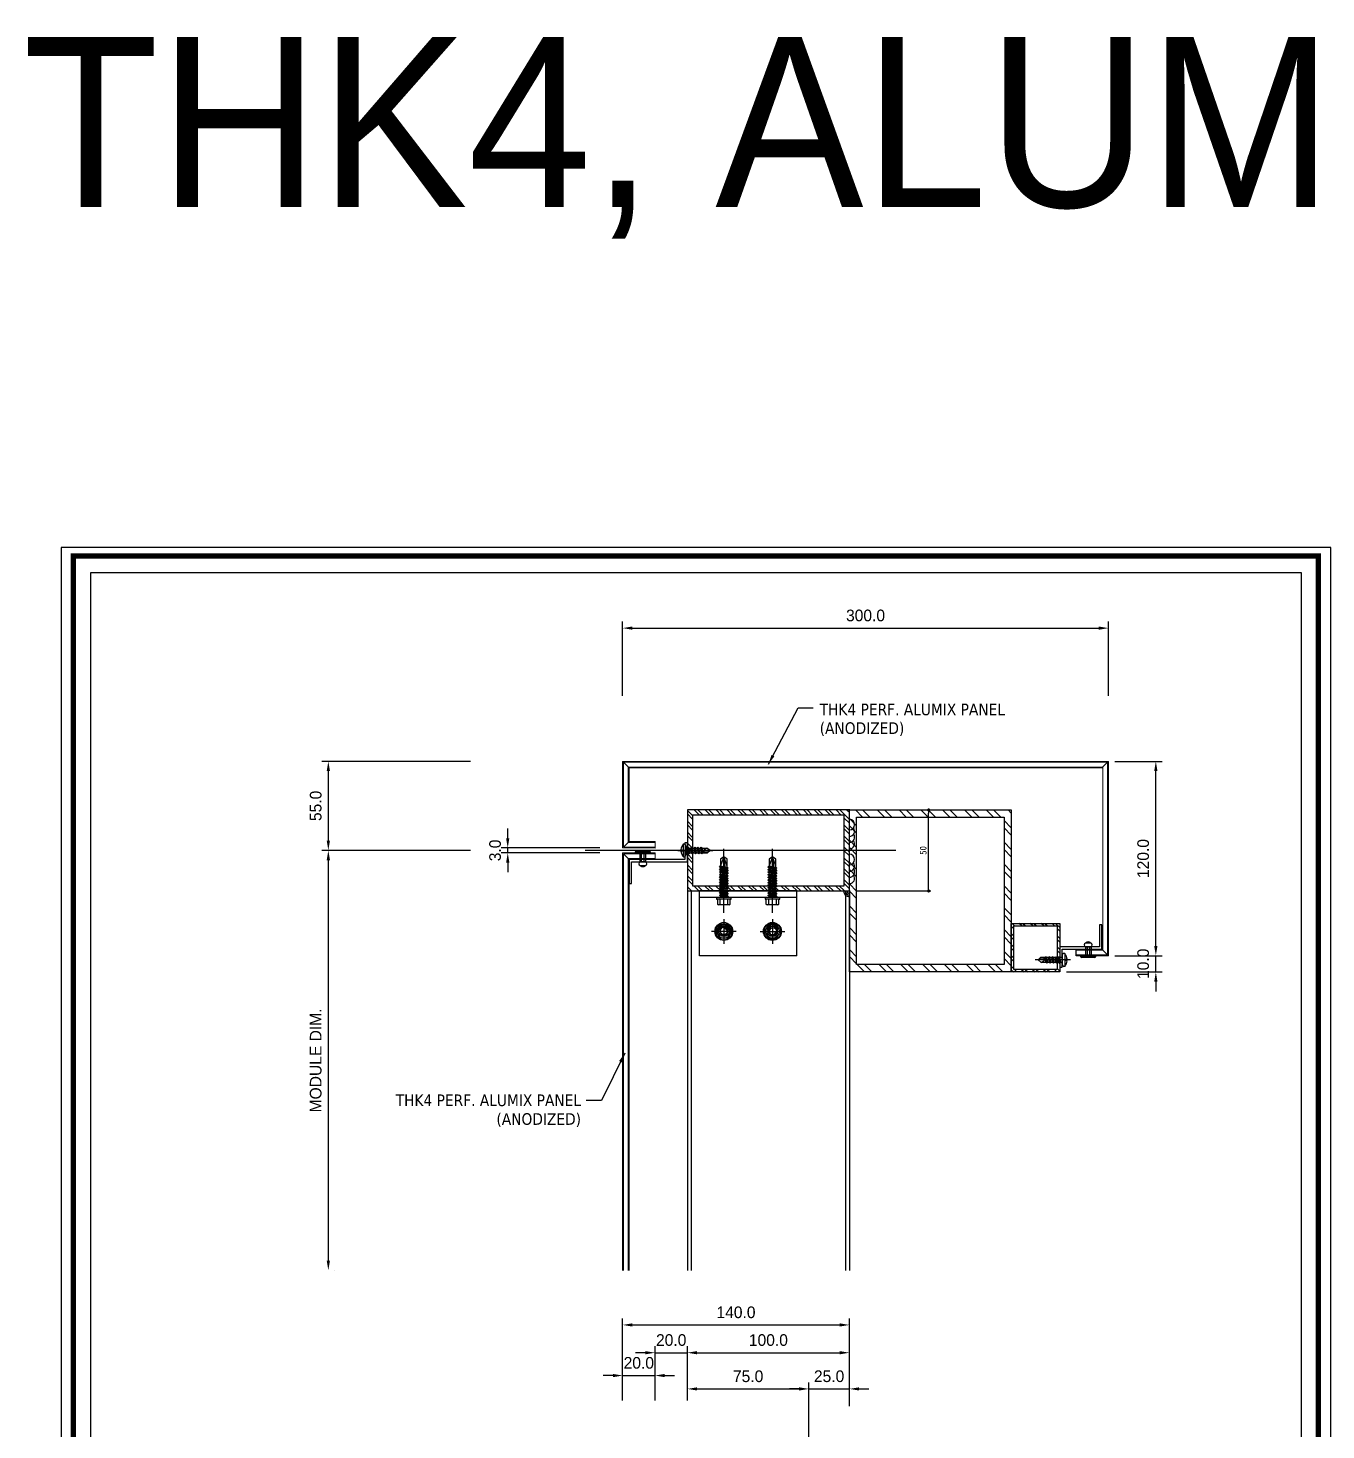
# Model space of a CAD drawing. Header units: millimetres. Extents: x 7297 to 60227, y -7497 to 19324.
# Drawn here: x 11180 to 11981, y 13832 to 14697 of the extents above; entities that cross this region are included whole.
import ezdxf
from ezdxf.enums import TextEntityAlignment as Align

# ---------------------------------------------------------------- set-up
doc = ezdxf.new("R2010")
doc.units = ezdxf.units.MM
for name, color, linetype in [('NS_AL_MOLD', 7, 'Continuous'), ('NS_BRACKET_NUTS', 1, 'Continuous'), ('NS_COL_GREEN', 3, 'Continuous'), ('NS_COL_RED', 1, 'Continuous'), ('NS_COL_WHITE', 7, 'Continuous'), ('NS_COL_YELLOW', 2, 'Continuous'), ('NS_DIM', 1, 'Continuous'), ('NS_FORM', 7, 'Continuous'), ('NS_FRAME', 253, 'Continuous'), ('NS_PIPE_FRAME', 2, 'Continuous'), ('NS_RIVET_SCREW', 1, 'Continuous'), ('NS_TEXT', 2, 'Continuous'), ('NS_TEXT_TITLE', 141, 'Continuous'), ('NS_WELD', 1, 'Continuous')]:
    doc.layers.add(name, color=color, linetype=linetype)
doc.layers.add('NS_AL_PANEL', color=32, linetype='Continuous', lineweight=9)
doc.styles.add('Expo M', font='Expo M.ttf')
doc.styles.add('HY울릉도M', font='')
doc.styles.add('돋움체', font='')
doc.styles.get('HY울릉도M').set_extended_font_data('HY울릉도M')
doc.styles.get('돋움체').set_extended_font_data('DotumChe')
doc.dimstyles.new('K-D60', dxfattribs={"dimscale": 60, "dimtxt": 3.2, "dimasz": 1.5, "dimexe": 1, "dimexo": 3, "dimgap": 1, "dimtad": 1, "dimdec": 0, "dimzin": 12, "dimdsep": 46, "dimtxsty": '돋움체', "dimblk": 'DOT', "dimcen": 0, "dimdle": 1.5, "dimclrd": 150, "dimclre": 150, "dimclrt": 2, "dimadec": 4, "dimazin": 3, "dimtm": 1e-09, "dimtfac": 1, "dimtdec": 0, "dimtix": 1, "dimtmove": 2, "dimatfit": 0, "dimldrblk": 'DOT', "dimfxl": 1, "dimtolj": 1, "dimtzin": 1, "dimarcsym": 0})
doc.dimstyles.new('N-SPACE', dxfattribs={"dimscale": 4, "dimtxt": 1.8, "dimasz": 1.5, "dimexe": 1, "dimexo": 1, "dimgap": 1, "dimtad": 1, "dimtoh": 1, "dimdec": 1, "dimzin": 1, "dimdsep": 46, "dimtxsty": 'Expo M', "dimcen": 2, "dimclrd": 1, "dimclre": 1, "dimclrt": 2, "dimadec": 1, "dimazin": 0, "dimtfac": 1, "dimtdec": 1, "dimtix": 1, "dimtmove": 1, "dimatfit": 3, "dimfxl": 1, "dimtolj": 1, "dimtzin": 1, "dimarcsym": 0})

# ---------------------------------------------------------------- blocks, each defined once
blk = doc.blocks.new('*D1023')
at = {"layer": 'Defpoints', "color": 0, "ltscale": 20, "transparency": 16777216}
for p in [(11566.92, 13865.15), (11546.92, 13845.74), (11566.92, 13845.74)]:
    blk.add_point(p, dxfattribs=at)
at = {"layer": 'NS_DIM', "color": 1, "lineweight": -2, "ltscale": 20, "transparency": 16777216}
for p, q in [((11546.92, 13849.74), (11546.92, 13869.15)), ((11566.92, 13849.74), (11566.92, 13869.15)), ((11540.92, 13865.15), (11534.92, 13865.15)), ((11546.92, 13865.15), (11566.92, 13865.15)), ((11572.92, 13865.15), (11578.92, 13865.15))]:
    blk.add_line(p, q, dxfattribs=at)
at = {"layer": 'NS_DIM', "color": 1, "ltscale": 20, "transparency": 16777216}
for points in [[(11540.92, 13866.15), (11540.92, 13864.15), (11546.92, 13865.15)], [(11572.92, 13866.15), (11572.92, 13864.15), (11566.92, 13865.15)]]:
    blk.add_solid(points, dxfattribs=at)
at = {"layer": 'NS_DIM', "color": 2, "ltscale": 20, "transparency": 16777216, "insert": (11556.92, 13872.94), "char_height": 7.2, "attachment_point": 5, "style": 'Expo M'}
blk.add_mtext('\\A1;20.0', dxfattribs=at)
blk = doc.blocks.new('*D1022')
at = {"layer": 'Defpoints', "color": 0, "ltscale": 20, "transparency": 16777216}
for p in [(11586.92, 13879.23), (11566.92, 13845.74), (11586.92, 13845.74)]:
    blk.add_point(p, dxfattribs=at)
at = {"layer": 'NS_DIM', "color": 1, "lineweight": -2, "ltscale": 20, "transparency": 16777216}
for p, q in [((11560.92, 13879.23), (11554.92, 13879.23)), ((11566.92, 13849.74), (11566.92, 13883.23)), ((11566.92, 13879.23), (11586.92, 13879.23)), ((11586.92, 13849.74), (11586.92, 13883.23)), ((11592.92, 13879.23), (11598.92, 13879.23))]:
    blk.add_line(p, q, dxfattribs=at)
at = {"layer": 'NS_DIM', "color": 1, "ltscale": 20, "transparency": 16777216}
for points in [[(11560.92, 13880.23), (11560.92, 13878.23), (11566.92, 13879.23)], [(11592.92, 13880.23), (11592.92, 13878.23), (11586.92, 13879.23)]]:
    blk.add_solid(points, dxfattribs=at)
at = {"layer": 'NS_DIM', "color": 2, "ltscale": 20, "transparency": 16777216, "insert": (11576.92, 13887.02), "char_height": 7.2, "attachment_point": 5, "style": 'Expo M'}
blk.add_mtext('\\A1;20.0', dxfattribs=at)
blk = doc.blocks.new('*D1021')
at = {"layer": 'Defpoints', "color": 0, "ltscale": 20, "transparency": 16777216}
for p in [(11686.92, 13879.23), (11586.92, 13845.74), (11686.92, 13845.74)]:
    blk.add_point(p, dxfattribs=at)
at = {"layer": 'NS_DIM', "color": 1, "lineweight": -2, "ltscale": 20, "transparency": 16777216}
for p, q in [((11586.92, 13849.74), (11586.92, 13883.23)), ((11592.92, 13879.23), (11680.92, 13879.23)), ((11686.92, 13849.74), (11686.92, 13883.23))]:
    blk.add_line(p, q, dxfattribs=at)
at = {"layer": 'NS_DIM', "color": 1, "ltscale": 20, "transparency": 16777216}
for points in [[(11592.92, 13880.23), (11592.92, 13878.23), (11586.92, 13879.23)], [(11680.92, 13880.23), (11680.92, 13878.23), (11686.92, 13879.23)]]:
    blk.add_solid(points, dxfattribs=at)
at = {"layer": 'NS_DIM', "color": 2, "ltscale": 20, "transparency": 16777216, "insert": (11636.92, 13887.01), "char_height": 7.2, "attachment_point": 5, "style": 'Expo M'}
blk.add_mtext('\\A1;100.0', dxfattribs=at)
blk = doc.blocks.new('*D1020')
at = {"layer": 'Defpoints', "color": 0, "ltscale": 20, "transparency": 16777216}
for p in [(11686.92, 13896.38), (11546.92, 13845.74), (11686.92, 13842.19)]:
    blk.add_point(p, dxfattribs=at)
at = {"layer": 'NS_DIM', "color": 1, "lineweight": -2, "ltscale": 20, "transparency": 16777216}
for p, q in [((11546.92, 13849.74), (11546.92, 13900.38)), ((11552.92, 13896.38), (11680.92, 13896.38)), ((11686.92, 13846.19), (11686.92, 13900.38))]:
    blk.add_line(p, q, dxfattribs=at)
at = {"layer": 'NS_DIM', "color": 1, "ltscale": 20, "transparency": 16777216}
for points in [[(11552.92, 13897.38), (11552.92, 13895.38), (11546.92, 13896.38)], [(11680.92, 13897.38), (11680.92, 13895.38), (11686.92, 13896.38)]]:
    blk.add_solid(points, dxfattribs=at)
at = {"layer": 'NS_DIM', "color": 2, "ltscale": 20, "transparency": 16777216, "insert": (11616.92, 13904.16), "char_height": 7.2, "attachment_point": 5, "style": 'Expo M'}
blk.add_mtext('\\A1;140.0', dxfattribs=at)
blk = doc.blocks.new('*D1019')
at = {"layer": 'Defpoints', "color": 0, "ltscale": 20, "transparency": 16777216}
for p in [(11586.92, 13849.15), (11661.92, 13856.89), (11661.92, 13736.33)]:
    blk.add_point(p, dxfattribs=at)
at = {"layer": 'NS_DIM', "color": 1, "lineweight": -2, "ltscale": 20, "transparency": 16777216}
for p, q in [((11586.92, 13853.15), (11586.92, 13860.89)), ((11661.92, 13740.33), (11661.92, 13860.89)), ((11592.92, 13856.89), (11655.92, 13856.89))]:
    blk.add_line(p, q, dxfattribs=at)
at = {"layer": 'NS_DIM', "color": 1, "ltscale": 20, "transparency": 16777216}
for points in [[(11592.92, 13857.89), (11592.92, 13855.89), (11586.92, 13856.89)], [(11655.92, 13857.89), (11655.92, 13855.89), (11661.92, 13856.89)]]:
    blk.add_solid(points, dxfattribs=at)
at = {"layer": 'NS_DIM', "color": 2, "ltscale": 20, "transparency": 16777216, "insert": (11624.42, 13864.67), "char_height": 7.2, "attachment_point": 5, "style": 'Expo M'}
blk.add_mtext('\\A1;75.0', dxfattribs=at)
blk = doc.blocks.new('*D1018')
at = {"layer": 'Defpoints', "color": 0, "ltscale": 20, "transparency": 16777216}
for p in [(11686.92, 13856.89), (11686.92, 13849.15), (11661.92, 13736.33)]:
    blk.add_point(p, dxfattribs=at)
at = {"layer": 'NS_DIM', "color": 1, "lineweight": -2, "ltscale": 20, "transparency": 16777216}
for p, q in [((11661.92, 13740.33), (11661.92, 13860.89)), ((11686.92, 13853.15), (11686.92, 13860.89)), ((11655.92, 13856.89), (11649.92, 13856.89)), ((11661.92, 13856.89), (11686.92, 13856.89)), ((11692.92, 13856.89), (11698.92, 13856.89))]:
    blk.add_line(p, q, dxfattribs=at)
at = {"layer": 'NS_DIM', "color": 1, "ltscale": 20, "transparency": 16777216}
for points in [[(11655.92, 13857.89), (11655.92, 13855.89), (11661.92, 13856.89)], [(11692.92, 13857.89), (11692.92, 13855.89), (11686.92, 13856.89)]]:
    blk.add_solid(points, dxfattribs=at)
at = {"layer": 'NS_DIM', "color": 2, "ltscale": 20, "transparency": 16777216, "insert": (11674.42, 13864.68), "char_height": 7.2, "attachment_point": 5, "style": 'Expo M'}
blk.add_mtext('\\A1;25.0', dxfattribs=at)
blk = doc.blocks.new('*D135')
at = {"layer": 'NS_DIM', "color": 1, "lineweight": -2, "ltscale": 20, "transparency": 16777216}
for p, q in [((11475.98, 14196.87), (11475.98, 14202.87)), ((11532.92, 14190.87), (11471.98, 14190.87)), ((11532.92, 14187.84), (11471.98, 14187.84)), ((11475.98, 14187.84), (11475.98, 14190.87)), ((11475.98, 14181.84), (11475.98, 14175.84))]:
    blk.add_line(p, q, dxfattribs=at)
at = {"layer": 'NS_DIM', "color": 1, "ltscale": 20, "transparency": 16777216}
for points in [[(11474.98, 14196.87), (11476.98, 14196.87), (11475.98, 14190.87)], [(11474.98, 14181.84), (11476.98, 14181.84), (11475.98, 14187.84)]]:
    blk.add_solid(points, dxfattribs=at)
at = {"layer": 'NS_DIM', "color": 2, "ltscale": 20, "transparency": 16777216, "insert": (11468.2, 14189.35), "char_height": 7.2, "attachment_point": 5, "rotation": 90, "style": 'Expo M'}
blk.add_mtext('\\A1;3.0', dxfattribs=at)
blk = doc.blocks.new('*D1015')
at = {"layer": 'Defpoints', "color": 0, "ltscale": 2, "transparency": 16777216}
for p in [(11365.2, 14189.34), (11448.94, 14189.34, 0), (11365.2, 13930.05, 0)]:
    blk.add_point(p, dxfattribs=at)
at = {"layer": 'NS_DIM', "color": 1, "lineweight": -2, "ltscale": 2, "transparency": 16777216}
for p, q in [((11444.94, 14189.34), (11361.2, 14189.34)), ((11365.2, 13936.05), (11365.2, 14183.34)), ((11369.2, 13930.05), (11369.2, 13930.05))]:
    blk.add_line(p, q, dxfattribs=at)
at = {"layer": 'NS_DIM', "color": 1, "ltscale": 2, "transparency": 16777216}
for points in [[(11364.2, 14183.34), (11366.2, 14183.34), (11365.2, 14189.34)], [(11364.2, 13936.05), (11366.2, 13936.05), (11365.2, 13930.05)]]:
    blk.add_solid(points, dxfattribs=at)
at = {"layer": 'NS_DIM', "color": 2, "ltscale": 2, "transparency": 16777216, "insert": (11357.42, 14059.69), "char_height": 7.2, "attachment_point": 5, "rotation": 90, "style": 'Expo M'}
blk.add_mtext('\\A1;MODULE DIM.', dxfattribs=at)
blk = doc.blocks.new('HEXA-5.5X30')
for p, q in [((-9.61, 0), (29.99, 0)), ((-4.5, -3.25), (-4.5, 3.25)), ((0, -2), (0.68, 2)), ((0.43, -2.75), (1.11, 2.75)), ((0.68, 2), (0.5, 2)), ((0.68, 2), (1.11, 2.75)), ((1.11, 2.75), (1.83, 2)), ((1.83, 2), (1.16, -2)), ((1.6, -2), (2.28, 2)), ((1.83, 2), (2.28, 2)), ((2.03, -2.75), (2.71, 2.75)), ((2.28, 2), (2.71, 2.75)), ((2.71, 2.75), (3.43, 2)), ((3.43, 2), (2.76, -2)), ((3.2, -2), (3.88, 2)), ((3.43, 2), (3.88, 2)), ((3.63, -2.75), (4.31, 2.75)), ((3.88, 2), (4.31, 2.75)), ((4.31, 2.75), (5.03, 2)), ((5.03, 2), (4.36, -2)), ((4.8, -2), (5.48, 2)), ((5.03, 2), (5.48, 2)), ((5.23, -2.75), (5.91, 2.75)), ((5.48, 2), (5.91, 2.75)), ((5.91, 2.75), (6.63, 2)), ((6.63, 2), (5.96, -2)), ((6.4, -2), (7.08, 2)), ((6.63, 2), (7.08, 2)), ((6.83, -2.75), (7.51, 2.75)), ((7.08, 2), (7.51, 2.75)), ((7.51, 2.75), (8.23, 2)), ((8.23, 2), (7.56, -2)), ((8, -2), (8.68, 2)), ((8.23, 2), (8.68, 2)), ((8.43, -2.75), (9.11, 2.75)), ((8.68, 2), (9.11, 2.75)), ((9.11, 2.75), (9.83, 2)), ((9.83, 2), (9.16, -2)), ((9.6, -2), (10.28, 2)), ((9.83, 2), (10.28, 2)), ((10.03, -2.75), (10.71, 2.75)), ((10.28, 2), (10.71, 2.75)), ((10.71, 2.75), (11.43, 2)), ((11.43, 2), (10.76, -2)), ((11.2, -2), (11.88, 2)), ((11.43, 2), (11.88, 2)), ((11.63, -2.75), (12.31, 2.75)), ((11.88, 2), (12.31, 2.75)), ((12.31, 2.75), (13.03, 2)), ((13.03, 2), (12.36, -2)), ((13.03, 2), (13.48, 2)), ((13.23, -2.75), (13.91, 2.75)), ((14.63, 2), (15.08, 2)), ((14.83, -2.75), (15.51, 2.75)), ((16.23, 2), (16.68, 2)), ((16.43, -2.75), (17.11, 2.75)), ((17.83, 2), (18.28, 2)), ((18.03, -2.75), (18.71, 2.75)), ((25, 0), (18.97, -0.71)), ((19.39, -2.01), (25, 0)), ((25, 0), (19.43, 2)), ((0.43, -2.75), (0, -2)), ((1.16, -2), (0.43, -2.75)), ((1.16, -2), (1.6, -2)), ((2.03, -2.75), (1.6, -2)), ((2.76, -2), (2.03, -2.75)), ((2.76, -2), (3.2, -2)), ((3.63, -2.75), (3.2, -2)), ((4.36, -2), (3.63, -2.75)), ((4.36, -2), (4.8, -2)), ((5.23, -2.75), (4.8, -2)), ((5.96, -2), (5.23, -2.75)), ((5.96, -2), (6.4, -2)), ((6.83, -2.75), (6.4, -2)), ((7.56, -2), (6.83, -2.75)), ((7.56, -2), (8, -2)), ((8.43, -2.75), (8, -2)), ((9.16, -2), (8.43, -2.75)), ((9.16, -2), (9.6, -2)), ((10.03, -2.75), (9.6, -2)), ((10.76, -2), (10.03, -2.75)), ((10.76, -2), (11.2, -2)), ((11.63, -2.75), (11.2, -2)), ((12.36, -2), (11.63, -2.75)), ((12.36, -2), (12.8, -2)), ((13.96, -2), (14.4, -2)), ((15.56, -2), (16, -2)), ((17.16, -2), (17.6, -2))]:
    blk.add_line(p, q)
for points in [[(-4.14, -2.5, 0.476693), (-4.14, -4), (-1, -4), (-1, 4), (-4.14, 4, 0.476693), (-4.14, 2.5)], [(-1, 2.5), (-4.14, 2.5, 0.136257), (-4.14, -2.5), (-1, -2.5)]]:
    blk.add_lwpolyline(points, format="xyb")
for points in [[(-1, -4), (-1, -4.5), (0, -4.5), (0, 4.5), (-1, 4.5), (-1, 4)], [(18.75, -2), (23.56, -2.1), (25, 0), (23.56, 2.1), (19.43, 2)]]:
    blk.add_lwpolyline(points)
for points in [[(13.91, 2.75), (14.63, 2), (13.96, -2), (13.23, -2.75), (12.8, -2), (13.48, 2)], [(15.51, 2.75), (16.23, 2), (15.56, -2), (14.83, -2.75), (14.4, -2), (15.08, 2)], [(17.11, 2.75), (17.83, 2), (17.16, -2), (16.43, -2.75), (16, -2), (16.68, 2)], [(18.71, 2.75), (19.43, 2), (18.76, -2), (18.03, -2.75), (17.6, -2), (18.28, 2)]]:
    blk.add_lwpolyline(points, close=True)
blk.add_arc((0.5, 2.5), 0.5, 180, 270)
blk = doc.blocks.new('M10-H')
for p, q in [((-15.5, 0), (15.5, 0)), ((0, 15.5), (0, -15.5))]:
    blk.add_line(p, q)
blk.add_lwpolyline([(-4.9, 8.5), (-9.8, 0), (-4.9, -8.5), (4.9, -8.5), (9.8, 0), (4.9, 8.5), (-4.9, 8.5)])
for radius in [10.5, 8.5, 5]:
    blk.add_circle((0, 0), radius)
blk.add_arc((0, 0), 4, 90, 0)
blk = doc.blocks.new('_Dot')
at = {"linetype": 'ByBlock', "lineweight": -2}
blk.add_line((-0.5, 0), (-1, 0), dxfattribs=at)
at = {"linetype": 'ByBlock', "const_width": 0.5}
blk.add_lwpolyline([(-0.25, 0, 1), (0.25, 0, 1)], format="xyb", close=True, dxfattribs=at)
blk = doc.blocks.new('*D136')
at = {"lineweight": -2, "ltscale": 20, "transparency": 16777216}
for p, q in [((11690.82, 14214.34), (11737.18, 14214.34)), ((11735.88, 14166.29), (11735.88, 14212.39)), ((11690.82, 14164.34), (11737.18, 14164.34))]:
    blk.add_line(p, q, dxfattribs=at)
at = {"ltscale": 20, "transparency": 16777216}
for p in [(11686.92, 14214.34), (11735.88, 14214.34), (11686.92, 14164.34)]:
    blk.add_point(p, dxfattribs=at)
at = {"lineweight": -2, "ltscale": 20, "transparency": 16777216, "xscale": 1.95, "yscale": 1.95, "zscale": 1.95}
for p, rotation in [((11735.88, 14214.34), 90), ((11735.88, 14164.34), 270)]:
    blk.add_blockref('_Dot', p, dxfattribs=dict(at, rotation=rotation))
at = {"ltscale": 20, "transparency": 16777216, "insert": (11732.5, 14189.34), "char_height": 4.16, "attachment_point": 5, "rotation": 90, "style": '돋움체'}
blk.add_mtext('\\A1;50', dxfattribs=at)
blk = doc.blocks.new('*D1016')
at = {"layer": 'Defpoints', "color": 0, "ltscale": 20, "transparency": 16777216}
for p in [(11365.2, 14244.34), (11456.98, 14244.34), (11456.98, 14189.34)]:
    blk.add_point(p, dxfattribs=at)
at = {"layer": 'NS_DIM', "color": 1, "lineweight": -2, "ltscale": 20, "transparency": 16777216}
for p, q in [((11452.98, 14244.34), (11361.2, 14244.34)), ((11365.2, 14195.34), (11365.2, 14238.34)), ((11452.98, 14189.34), (11361.2, 14189.34))]:
    blk.add_line(p, q, dxfattribs=at)
at = {"layer": 'NS_DIM', "color": 1, "ltscale": 20, "transparency": 16777216}
for points in [[(11364.2, 14238.34), (11366.2, 14238.34), (11365.2, 14244.34)], [(11364.2, 14195.34), (11366.2, 14195.34), (11365.2, 14189.34)]]:
    blk.add_solid(points, dxfattribs=at)
at = {"layer": 'NS_DIM', "color": 2, "ltscale": 20, "transparency": 16777216, "insert": (11357.42, 14216.84), "char_height": 7.2, "attachment_point": 5, "rotation": 90, "style": 'Expo M'}
blk.add_mtext('\\A1;55.0', dxfattribs=at)
blk = doc.blocks.new('*D1017')
at = {"layer": 'Defpoints', "color": 0, "ltscale": 20, "transparency": 16777216}
for p in [(11846.92, 14326.61), (11546.92, 14280.81), (11846.92, 14280.81)]:
    blk.add_point(p, dxfattribs=at)
at = {"layer": 'NS_DIM', "color": 1, "lineweight": -2, "ltscale": 20, "transparency": 16777216}
for p, q in [((11546.92, 14284.81), (11546.92, 14330.61)), ((11552.92, 14326.61), (11840.92, 14326.61)), ((11846.92, 14284.81), (11846.92, 14330.61))]:
    blk.add_line(p, q, dxfattribs=at)
at = {"layer": 'NS_DIM', "color": 1, "ltscale": 20, "transparency": 16777216}
for points in [[(11552.92, 14327.61), (11552.92, 14325.61), (11546.92, 14326.61)], [(11840.92, 14327.61), (11840.92, 14325.61), (11846.92, 14326.61)]]:
    blk.add_solid(points, dxfattribs=at)
at = {"layer": 'NS_DIM', "color": 2, "ltscale": 20, "transparency": 16777216, "insert": (11696.92, 14334.39), "char_height": 7.2, "attachment_point": 5, "style": 'Expo M'}
blk.add_mtext('\\A1;300.0', dxfattribs=at)
blk = doc.blocks.new('*U68')
at = {"ltscale": 2}
h = blk.add_hatch(dxfattribs=at)
h.set_pattern_fill('BRASS', color=256, scale=0.2)
h.set_pattern_definition([(0, (-48084.0283, 40837.4923), (0, 1.27), []), (0, (-48084.0283, 40838.1273), (0, 1.27), [0.635, -0.3175])])
h.paths.add_polyline_path([(-2.5, -1), (2.5, -1), (2.5, 0), (-2.5, 0)])
at = {"ltscale": 10}
blk.add_line((0, 5), (0, -6), dxfattribs=at)
at = {"ltscale": 2}
blk.add_lwpolyline([(-2.5, -1), (2.5, -1), (2.5, 0), (-2.5, 0)], close=True, dxfattribs=at)
blk = doc.blocks.new('피스')
for p, q in [((-4, 1.5), (-4, 1)), ((-4, 1.5), (4, 1.5)), ((-3, 0), (3, 0)), ((-0.5, 2.98), (-0.4, 2.3)), ((-0.4, 2.3), (0.4, 2.3)), ((0, 4.99), (0, -16.77)), ((0.5, 2.98), (0.4, 2.3)), ((4, 1.5), (4, 1)), ((2, -1.5), (-2, -2)), ((-1.5, -1.5), (-2, -2)), ((-2, -2), (-1.5, -2.5)), ((-1.5, -3.5), (-2, -4)), ((2, -3.5), (-2, -4)), ((-2, -4), (-1.5, -4.5)), ((-1.5, -5.5), (-2, -6)), ((2, -5.5), (-2, -6)), ((-2, -6), (-1.5, -6.5)), ((-1.5, -7.5), (-2, -8)), ((2, -7.5), (-2, -8)), ((-2, -8), (-1.5, -8.5)), ((-1.5, -0.5), (-1.5, -1.5)), ((1.5, -1), (-1.5, -1.5)), ((1.5, -2), (-1.5, -2.5)), ((-1.5, -2.5), (-1.5, -3.5)), ((1.5, -3), (-1.5, -3.5)), ((1.5, -4), (-1.5, -4.5)), ((-1.5, -4.5), (-1.5, -5.5)), ((1.5, -5), (-1.5, -5.5)), ((1.5, -6), (-1.5, -6.5)), ((-1.5, -6.5), (-1.5, -7.5)), ((1.5, -7), (-1.5, -7.5)), ((1.5, -8), (-1.5, -8.5)), ((-1.5, -8.5), (-1.5, -9.5)), ((1.5, -0.5), (1.5, -1)), ((1.5, -1), (2, -1.5)), ((2, -1.5), (1.5, -2)), ((1.5, -2), (1.5, -3)), ((1.5, -3), (2, -3.5)), ((2, -3.5), (1.5, -4)), ((1.5, -4), (1.5, -5)), ((1.5, -5), (2, -5.5)), ((2, -5.5), (1.5, -6)), ((1.5, -6), (1.5, -7)), ((1.5, -7), (2, -7.5)), ((2, -7.5), (1.5, -8)), ((1.5, -8), (1.5, -9)), ((-1.5, -9.5), (-2, -10)), ((2, -9.5), (-2, -10)), ((-2, -10), (-1.5, -10.5)), ((1.5, -9), (-1.5, -9.5)), ((1.5, -10), (-1.5, -10.5)), ((-1.5, -10.5), (-1.5, -13.5)), ((0, -15), (-1.5, -13.5)), ((-1.27, -13.54), (-1.27, -11.97)), ((0, -15), (-1.27, -13.54)), ((0, -15), (1.5, -13.03)), ((1.5, -13.03), (0.6, -11.47)), ((1.5, -9), (2, -9.5)), ((2, -9.5), (1.5, -10)), ((1.5, -10), (1.5, -13.03))]:
    blk.add_line(p, q)
for centre, radius, start, end in [((0, -3.08), 6.08, 94.71456, 131.11209), ((-3, 1), 1, 180, 270), ((-2, -0.5), 0.5, 0, 90), ((0, -3.08), 6.08, 48.88791, 85.28544), ((2, -0.5), 0.5, 90, 180), ((3, 1), 1, 270, 0), ((-0.27, -11.97), 1, 30.08633, 180)]:
    blk.add_arc(centre, radius, start, end)
blk = doc.blocks.new('N-SCREW')
blk.add_blockref('피스', (17.25, -1.03))
blk = doc.blocks.new('*D139')
at = {"layer": 'NS_DIM', "color": 1, "lineweight": -2, "ltscale": 20, "transparency": 16777216}
for p, q in [((11876.16, 14130.34), (11876.16, 14136.34)), ((11850.92, 14124.34), (11880.16, 14124.34)), ((11876.16, 14114.34), (11876.16, 14124.34)), ((11820.92, 14114.34), (11880.16, 14114.34)), ((11876.16, 14108.34), (11876.16, 14102.34))]:
    blk.add_line(p, q, dxfattribs=at)
at = {"layer": 'NS_DIM', "color": 1, "ltscale": 20, "transparency": 16777216}
for points in [[(11875.16, 14130.34), (11877.16, 14130.34), (11876.16, 14124.34)], [(11875.16, 14108.34), (11877.16, 14108.34), (11876.16, 14114.34)]]:
    blk.add_solid(points, dxfattribs=at)
at = {"layer": 'NS_DIM', "color": 2, "ltscale": 20, "transparency": 16777216, "insert": (11868.38, 14119.34), "char_height": 7.2, "attachment_point": 5, "rotation": 90, "style": 'Expo M'}
blk.add_mtext('\\A1;10.0', dxfattribs=at)
blk = doc.blocks.new('*D140')
at = {"layer": 'NS_DIM', "color": 1, "lineweight": -2, "ltscale": 20, "transparency": 16777216}
for p, q in [((11850.92, 14244.34), (11880.16, 14244.34)), ((11876.16, 14130.34), (11876.16, 14238.34)), ((11850.92, 14124.34), (11880.16, 14124.34))]:
    blk.add_line(p, q, dxfattribs=at)
at = {"layer": 'NS_DIM', "color": 1, "ltscale": 20, "transparency": 16777216}
for points in [[(11875.16, 14238.34), (11877.16, 14238.34), (11876.16, 14244.34)], [(11875.16, 14130.34), (11877.16, 14130.34), (11876.16, 14124.34)]]:
    blk.add_solid(points, dxfattribs=at)
at = {"layer": 'NS_DIM', "color": 2, "ltscale": 20, "transparency": 16777216, "insert": (11868.37, 14184.34), "char_height": 7.2, "attachment_point": 5, "rotation": 90, "style": 'Expo M'}
blk.add_mtext('\\A1;120.0', dxfattribs=at)
blk = doc.blocks.new('AL-TEMPLATE')
at = {"color": 7, "ltscale": 2}
blk.add_lwpolyline([(1972.34, 1515.25), (1972.34, 921.25), (2812.34, 921.25), (2812.34, 1515.25)], close=True, dxfattribs=at)
at = {"color": 8, "const_width": 2.5}
blk.add_lwpolyline([(1976.34, 1509.45), (2808.34, 1509.45), (2808.34, 927.05), (1976.34, 927.05)], close=True, dxfattribs=at)
at = {"color": 9}
blk.add_lwpolyline([(1984.07, 1501.32), (2709.08, 1501.32), (2709.08, 935.18), (1984.07, 935.18)], close=True, dxfattribs=at)

msp = doc.modelspace()

# ---------------------------------------------------------------- hatches: boundary and pattern name
at = {"layer": 'NS_PIPE_FRAME', "ltscale": 20}
h = msp.add_hatch(dxfattribs=at)
h.set_pattern_fill('ANSI32', color=256, scale=0.5, angle=90)
h.set_pattern_definition([(135, (1053820.327, -887774.651), (-3.367596045, -3.367596045), []), (135, (1053820.327, -887772.406), (-3.367596045, -3.367596045), [])])
h.paths.add_polyline_path([(11683.72, 14167.54), (11683.72, 14211.14), (11590.12, 14211.14), (11590.12, 14167.54)], flags=16)
h.paths.add_polyline_path([(11686.92, 14164.34), (11686.92, 14214.34), (11586.92, 14214.34), (11586.92, 14164.34)])
at = {"layer": 'NS_PIPE_FRAME'}
h = msp.add_hatch(dxfattribs=at)
h.set_pattern_fill('ANSI32', color=256, angle=90)
h.set_pattern_definition([(135, (-177595.027, -2549482.834), (-6.73519209, -6.73519209), []), (135, (-177595.027, -2549478.344), (-6.73519209, -6.73519209), [])])
h.paths.add_polyline_path([(11782.42, 14118.84), (11691.42, 14118.84), (11691.42, 14209.84), (11782.42, 14209.84)], flags=16)
h.paths.add_polyline_path([(11786.92, 14114.34), (11686.92, 14114.34), (11686.92, 14214.34), (11786.92, 14214.34)])
at = {"layer": 'NS_PIPE_FRAME', "ltscale": 20}
h = msp.add_hatch(dxfattribs=at)
h.set_pattern_fill('ANSI32', color=256, scale=0.5, angle=90)
h.set_pattern_definition([(135, (52892.0154, -58961.4595), (-3.36759605, -3.36759605), []), (135, (52892.0154, -58959.2144), (-3.36759605, -3.36759605), [])])
h.paths.add_polyline_path([(11816.92, 14144.34), (11816.92, 14121.76), (11815.32, 14121.76), (11815.32, 14142.74), (11788.52, 14142.74), (11788.52, 14115.94), (11815.32, 14115.94), (11815.32, 14120.16), (11815.42, 14120.26), (11815.32, 14120.86), (11815.32, 14121.76), (11816.92, 14121.76), (11816.92, 14114.34), (11786.92, 14114.34), (11786.92, 14144.34)])

# ---------------------------------------------------------------- linework, layer by layer
at = {"layer": 'NS_AL_MOLD', "elevation": 0}
for points in [[(11585.67, 14191.18), (11585.42, 14191.05), (11585.67, 14190.92), (11585.42, 14190.79), (11585.67, 14190.66), (11585.42, 14190.54), (11585.67, 14190.41), (11585.42, 14190.28), (11585.67, 14190.15), (11585.42, 14190.02), (11585.67, 14189.9), (11585.42, 14189.77), (11585.67, 14189.64), (11585.42, 14189.51), (11585.67, 14189.38), (11585.42, 14189.26), (11585.42, 14183.84), (11550.92, 14183.84), (11550.92, 14168.84), (11552.42, 14168.84), (11552.42, 14182.34), (11586.92, 14182.34), (11586.92, 14193.97), (11585.42, 14193.97), (11585.42, 14193.1), (11585.67, 14192.97), (11585.42, 14192.84), (11585.67, 14192.71), (11585.42, 14192.58), (11585.67, 14192.46), (11585.42, 14192.33), (11585.67, 14192.2), (11585.42, 14192.07), (11585.67, 14191.94), (11585.42, 14191.82), (11585.67, 14191.69), (11585.42, 14191.56), (11585.67, 14191.43), (11585.42, 14191.3)], [(11818.17, 14120.13), (11818.42, 14120.26), (11818.17, 14120.39), (11818.42, 14120.52), (11818.17, 14120.64), (11818.42, 14120.77), (11818.17, 14120.9), (11818.42, 14121.03), (11818.17, 14121.16), (11818.42, 14121.28), (11818.17, 14121.41), (11818.42, 14121.54), (11818.17, 14121.67), (11818.42, 14121.8), (11818.17, 14121.92), (11818.42, 14122.05), (11818.42, 14128.34), (11842.92, 14128.34), (11842.92, 14143.34), (11841.42, 14143.34), (11841.42, 14129.84), (11816.92, 14129.84), (11816.92, 14117.34), (11818.42, 14117.34), (11818.42, 14118.21), (11818.17, 14118.34), (11818.42, 14118.47), (11818.17, 14118.6), (11818.42, 14118.72), (11818.17, 14118.85), (11818.42, 14118.98), (11818.17, 14119.11), (11818.42, 14119.24), (11818.17, 14119.36), (11818.42, 14119.49), (11818.17, 14119.62), (11818.42, 14119.75), (11818.17, 14119.88), (11818.42, 14120)]]:
    msp.add_lwpolyline(points, close=True, dxfattribs=at)
at = {"layer": 'NS_AL_PANEL'}
for p, q in [((11546.92, 14190.86), (11546.92, 14244.34)), ((11846.92, 14244.34), (11546.92, 14244.34)), ((11547.42, 14243.84), (11846.42, 14243.84)), ((11547.42, 14191.34), (11547.42, 14243.84)), ((11550.92, 14240.34), (11547.42, 14243.84)), ((11550.42, 14240.84), (11843.42, 14240.84)), ((11550.42, 14194.34), (11550.42, 14240.84)), ((11550.92, 14240.34), (11842.92, 14240.34)), ((11550.92, 14194.84), (11550.92, 14240.34)), ((11842.92, 14240.34), (11846.42, 14243.84)), ((11843.42, 14127.84), (11843.42, 14240.84)), ((11846.42, 14124.84), (11846.42, 14243.84)), ((11846.92, 14124.34), (11846.92, 14244.34)), ((11566.92, 14190.84), (11546.92, 14190.86)), ((11546.92, 13930.05), (11546.92, 14187.84)), ((11566.92, 14187.84), (11546.92, 14187.84)), ((11550.92, 14194.84), (11547.42, 14191.34)), ((11566.92, 14191.34), (11547.42, 14191.34)), ((11547.42, 13930.05), (11547.42, 14187.34)), ((11566.92, 14187.34), (11547.42, 14187.34)), ((11550.92, 14183.84), (11547.42, 14187.34)), ((11566.92, 14194.34), (11550.42, 14194.34)), ((11566.92, 14194.84), (11550.92, 14194.84)), ((11566.92, 14194.84), (11566.92, 14190.84)), ((11566.92, 14183.84), (11566.92, 14187.84)), ((11550.42, 13930.05), (11550.42, 14184.34)), ((11566.92, 14184.34), (11550.42, 14184.34)), ((11550.92, 13930.05), (11550.92, 14183.84)), ((11566.92, 14183.84), (11550.92, 14183.84)), ((11843.42, 14127.84), (11826.92, 14127.84)), ((11842.92, 14128.34), (11846.42, 14124.84)), ((11846.42, 14124.84), (11826.92, 14124.84))]:
    msp.add_line(p, q, dxfattribs=at)
at = {"layer": 'NS_BRACKET_NUTS', "ltscale": 20}
for p, q in [((11594.42, 14124.34), (11594.42, 14164.34)), ((11654.42, 14124.34), (11654.42, 14164.34)), ((11654.42, 14160.34), (11594.42, 14160.34)), ((11654.42, 14124.34), (11594.42, 14124.34))]:
    msp.add_line(p, q, dxfattribs=at)
at = {"layer": 'NS_BRACKET_NUTS', "ltscale": 50}
for centre in [(11609.42, 14139.34), (11639.42, 14139.34)]:
    msp.add_circle(centre, 5.53, dxfattribs=at)
at = {"layer": 'NS_BRACKET_NUTS'}
for centre in [(11609.42, 14139.34), (11639.42, 14139.34)]:
    msp.add_circle(centre, 3.2, dxfattribs=at)
at = {"layer": 'NS_BRACKET_NUTS', "ltscale": 50}
for centre, start, end in [((11609.42, 14139.34), 22.61987, 157.38014), ((11639.42, 14139.34), 22.61986, 157.38013)]:
    msp.add_arc(centre, 3.78, start, end, dxfattribs=at)
at = {"layer": 'NS_COL_GREEN'}
for p, q in [((11826.92, 14124.34), (11826.92, 14128.34)), ((11846.92, 14124.34), (11826.92, 14124.34))]:
    msp.add_line(p, q, dxfattribs=at)
at = {"layer": 'NS_COL_RED', "ltscale": 0.2}
msp.add_line((11715.71, 14189.34), (11523.8, 14189.34), dxfattribs=at)
at = {"layer": 'NS_COL_YELLOW', "ltscale": 20}
msp.add_line((11654.42, 14164.34), (11594.42, 14164.34), dxfattribs=at)
at = {"layer": 'NS_FRAME', "ltscale": 20}
for p, q in [((11586.92, 14164.34), (11586.92, 13930.05)), ((11686.92, 14164.34), (11686.92, 13930.05))]:
    msp.add_line(p, q, dxfattribs=at)
at = {"layer": 'NS_FRAME', "ltscale": 0.1}
for p, q in [((11589.22, 14164.34), (11589.22, 13930.05)), ((11684.62, 14164.34), (11684.62, 13930.05))]:
    msp.add_line(p, q, dxfattribs=at)
at = {"layer": 'NS_PIPE_FRAME', "elevation": 0}
for points in [[(11686.92, 14164.34), (11686.92, 14214.34), (11586.92, 14214.34), (11586.92, 14164.34)], [(11683.72, 14167.54), (11683.72, 14211.14), (11590.12, 14211.14), (11590.12, 14167.54)], [(11786.92, 14114.34), (11786.92, 14144.34), (11816.92, 14144.34), (11816.92, 14114.34)], [(11788.52, 14115.94), (11788.52, 14142.74), (11815.32, 14142.74), (11815.32, 14115.94)]]:
    msp.add_lwpolyline(points, close=True, dxfattribs=at)
at = {"layer": 'NS_PIPE_FRAME', "ltscale": 20, "elevation": 0}
for points in [[(11786.92, 14114.34), (11686.92, 14114.34), (11686.92, 14214.34), (11786.92, 14214.34)], [(11782.42, 14118.84), (11691.42, 14118.84), (11691.42, 14209.84), (11782.42, 14209.84)]]:
    msp.add_lwpolyline(points, close=True, dxfattribs=at)
at = {"layer": 'NS_RIVET_SCREW', "ltscale": 3}
for p, q in [((11564.32, 14187.84), (11554.52, 14187.84)), ((11561.17, 14182.34), (11557.67, 14182.34)), ((11832.67, 14129.84), (11836.17, 14129.84)), ((11829.52, 14124.34), (11839.32, 14124.34))]:
    msp.add_line(p, q, dxfattribs=at)
at = {"layer": 'NS_RIVET_SCREW'}
for p, q in [((11555.57, 14188.89), (11563.27, 14188.89)), ((11557.67, 14182.34), (11557.67, 14188.89)), ((11558.67, 14182.34), (11558.67, 14188.89)), ((11560.17, 14182.34), (11560.17, 14188.89)), ((11561.17, 14182.34), (11561.17, 14188.89)), ((11557.67, 14180.03, 0), (11561.17, 14180.03, 0)), ((11836.17, 14132.15, 0), (11832.67, 14132.15, 0)), ((11832.67, 14129.84), (11832.67, 14123.29)), ((11833.67, 14129.84), (11833.67, 14123.29)), ((11835.17, 14129.84), (11835.17, 14123.29)), ((11836.17, 14129.84), (11836.17, 14123.29)), ((11838.27, 14123.29), (11830.57, 14123.29))]:
    msp.add_line(p, q, dxfattribs=at)
for centre, radius, start, end in [((11555.57, 14187.84), 1.05, 90, 180), ((11563.27, 14187.84), 1.05, 0, 90), ((11558.26, 14181.18), 1.3, 117.34705, 242.65295), ((11559.42, 14181.53, 0), 2.2, 223.00287, 316.99713), ((11560.57, 14181.18), 1.3, 297.34705, 62.65295), ((11833.26, 14131), 1.3, 117.34705, 242.65295), ((11834.42, 14130.65, 0), 2.2, 43.00287, 136.99713), ((11835.57, 14131), 1.3, 297.34705, 62.65295), ((11830.57, 14124.34), 1.05, 180, 270), ((11838.27, 14124.34), 1.05, 270, 0)]:
    msp.add_arc(centre, radius, start, end, dxfattribs=at)
at = {"layer": 'NS_WELD', "ltscale": 20}
for centre, radius, start, end in [((11686.92, 14205.24), 3.26, 270, 90), ((11686.92, 14201.26), 3.26, 270, 37.67143), ((11686.92, 14197.51), 3.26, 270, 35.11248), ((11686.92, 14193.6), 3.26, 270, 36.809), ((11686.92, 14183.74), 3.26, 270, 90), ((11686.92, 14179.76), 3.26, 270, 37.67143), ((11686.92, 14176.01), 3.26, 270, 35.11248), ((11686.92, 14172.1), 3.26, 270, 36.809), ((11686.92, 14164.34), 3.56, 180, 270), ((11686.92, 14164.34), 2.56, 180, 270), ((11686.92, 14164.34), 1.56, 180, 270)]:
    msp.add_arc(centre, radius, start, end, dxfattribs=at)

# ---------------------------------------------------------------- block references
at = {"layer": 'NS_BRACKET_NUTS', "rotation": 90.00000000000001}
for p in [(11609.42, 14160.34), (11639.42, 14160.34)]:
    msp.add_blockref('HEXA-5.5X30', p, dxfattribs=at)
at = {"layer": 'NS_BRACKET_NUTS', "yscale": 0.4923076923076923, "zscale": 0.4923076923076923}
for p, xscale in [((11609.42, 14139.34), -0.4923076923076923), ((11639.42, 14139.34), 0.4923076923076923)]:
    msp.add_blockref('M10-H', p, dxfattribs=dict(at, xscale=xscale))
at = {"layer": 'NS_COL_WHITE', "xscale": -1, "rotation": 270}
msp.add_blockref('*U68', (11586.92, 14189.34), dxfattribs=at)
at = {"layer": 'NS_FORM', "xscale": 1.32, "yscale": 1.32, "zscale": 1.32, "rotation": 270}
msp.add_blockref('AL-TEMPLATE', (9984.1, 16979.93), dxfattribs=at)
at = {"layer": 'NS_RIVET_SCREW'}
for p, rotation in [((11584.89, 14172.09), 90.00000000000001), ((11819.44, 14139.01), 270)]:
    msp.add_blockref('N-SCREW', p, dxfattribs=dict(at, rotation=rotation))

# ---------------------------------------------------------------- texts
at = {"layer": 'NS_TEXT', "char_height": 7.2, "width": 121.9498, "attachment_point": 1, "line_spacing_factor": 0.963855}
for s, insert in [('\\pxql;{\\fTahoma|b0|i0|c0|p34;T\\fTahoma|b0|i0|c129|p34;HK4\\fTahoma|b0|i0|c0|p34; \\fTahoma|b0|i0|c129|p34;PERF. ALUMIX\\fTahoma|b0|i0|c0|p34; PANEL\\P(\\fTahoma|b0|i0|c129|p34;ANODIZED\\fTahoma|b0|i0|c0|p34;)}', (11668.6, 14280.03)), ('\\pxqr;{\\fTahoma|b0|i0|c0|p34;T\\fTahoma|b0|i0|c129|p34;HK4\\fTahoma|b0|i0|c0|p34; \\fTahoma|b0|i0|c129|p34;PERF. ALUMIX\\fTahoma|b0|i0|c0|p34; PANEL\\P(\\fTahoma|b0|i0|c129|p34;ANODIZED\\fTahoma|b0|i0|c0|p34;)}', (11399.29, 14038.7))]:
    msp.add_mtext(s, dxfattribs=dict(at, insert=insert))
at = {"layer": 'NS_TEXT_TITLE', "style": 'HY울릉도M'}
msp.add_text('THK4, ALUMIX / 1 SIDE INSERT TYPE', height=105, dxfattribs=at).set_placement((11176.68, 14639.01), align=Align.MIDDLE_LEFT)

# ---------------------------------------------------------------- dimensions: what is measured, and where the dimension line sits
at = {"layer": 'NS_COL_YELLOW', "ltscale": 20}
dim = msp.add_linear_dim(base=(11735.88, 14214.34), p1=(11686.92, 14164.34), p2=(11686.92, 14214.34), angle=90, dimstyle='K-D60', override={"dimscale": 1.3, "dimdec": 1, "dimadec": 2, "dimtdec": 1, "dimfxl": 2}, dxfattribs=at)
dim.commit()
dim.dimension.update_dxf_attribs({"geometry": '*D136', "text_midpoint": (11732.5, 14189.34)})
at = {"layer": 'NS_DIM', "ltscale": 20}
for base, p1, p2, picture, middle in [((11846.92, 14326.61), (11546.92, 14280.81), (11846.92, 14280.81), '*D1017', (11696.92, 14334.39)), ((11686.92, 13896.38), (11546.92, 13845.74), (11686.92, 13842.19), '*D1020', (11616.92, 13904.16)), ((11586.92, 13879.23), (11566.92, 13845.74), (11586.92, 13845.74), '*D1022', (11576.92, 13887.02)), ((11686.92, 13879.23), (11586.92, 13845.74), (11686.92, 13845.74), '*D1021', (11636.92, 13887.01)), ((11566.92, 13865.15), (11546.92, 13845.74), (11566.92, 13845.74), '*D1023', (11556.92, 13872.94)), ((11661.92, 13856.89), (11586.92, 13849.15), (11661.92, 13736.33), '*D1019', (11624.42, 13864.67)), ((11686.92, 13856.89), (11661.92, 13736.33), (11686.92, 13849.15), '*D1018', (11674.42, 13864.68))]:
    dim = msp.add_linear_dim(base=base, p1=p1, p2=p2, dimstyle='N-SPACE', dxfattribs=at)
    dim.commit()
    dim.dimension.update_dxf_attribs({"geometry": picture, "text_midpoint": middle})
for base, p1, p2, picture, middle in [((11365.2, 14244.34), (11456.98, 14189.34), (11456.98, 14244.34), '*D1016', (11357.42, 14216.84)), ((11876.16, 14244.34), (11846.92, 14124.34), (11846.92, 14244.34), '*D140', (11868.37, 14184.34)), ((11475.98, 14190.87), (11536.92, 14187.84), (11536.92, 14190.87), '*D135', (11468.2, 14189.35)), ((11876.16, 14124.34), (11816.92, 14114.34), (11846.92, 14124.34), '*D139', (11868.38, 14119.34))]:
    dim = msp.add_linear_dim(base=base, p1=p1, p2=p2, angle=90, dimstyle='N-SPACE', dxfattribs=at)
    dim.commit()
    dim.dimension.update_dxf_attribs({"geometry": picture, "text_midpoint": middle})
at = {"layer": 'NS_DIM', "ltscale": 2}
dim = msp.add_linear_dim(base=(11365.2, 14189.34, 0), p1=(11365.2, 13930.05), p2=(11448.94, 14189.34), angle=90, text='MODULE DIM.', dimstyle='N-SPACE', dxfattribs=at)
dim.commit()
dim.dimension.update_dxf_attribs({"geometry": '*D1015', "text_midpoint": (11357.42, 14059.69, 0)})

# ---------------------------------------------------------------- leaders
at = {"layer": 'NS_DIM', "ltscale": 0.3}
for points in [[(11636.93, 14242.56), (11655.24, 14277.34), (11664.6, 14277.34)], [(11548.26, 14064.28), (11533.84, 14034.91), (11524.48, 14034.91)]]:
    msp.add_leader(points, dimstyle='N-SPACE', dxfattribs=at)

doc.saveas('drawing.dxf')
